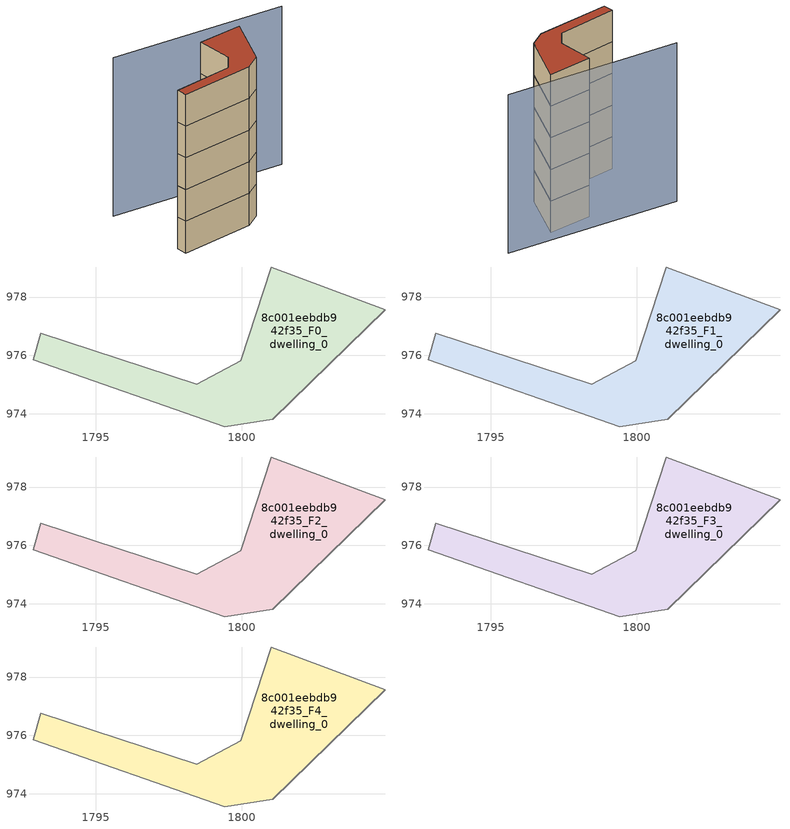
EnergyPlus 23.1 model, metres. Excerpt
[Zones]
8c001eebdb942f35_F0_dwelling_0
 floor ground (EU_floor_Construction): 1804.91,977.57 1801.06,973.8 1799.42,973.55 1792.84,975.84 1793.1,976.76 1798.45,975 1799.96,975.82 1801,979.02 z0
 wall adiabatic (EU_wall_Construction): 1793.1,976.76 1792.84,975.84 1799.42,973.55 1801.06,973.8 1804.91,977.57 1801,979.02 1799.96,975.82 1798.45,975 1793.1,976.76 z0:3
8c001eebdb942f35_F1_dwelling_0
 floor to 8c001eebdb942f35_F0_dwelling_0 (EU_floor_Construction): 1804.91,977.57 1801.06,973.8 1799.42,973.55 1792.84,975.84 1793.1,976.76 1798.45,975 1799.96,975.82 1801,979.02 z3
 wall adiabatic (EU_wall_Construction): 1793.1,976.76 1792.84,975.84 1799.42,973.55 1801.06,973.8 1804.91,977.57 1801,979.02 1799.96,975.82 1798.45,975 1793.1,976.76 z3:6
8c001eebdb942f35_F2_dwelling_0
 floor to 8c001eebdb942f35_F1_dwelling_0 (EU_floor_Construction): 1804.91,977.57 1801.06,973.8 1799.42,973.55 1792.84,975.84 1793.1,976.76 1798.45,975 1799.96,975.82 1801,979.02 z6
 wall adiabatic (EU_wall_Construction): 1793.1,976.76 1792.84,975.84 1799.42,973.55 1801.06,973.8 1804.91,977.57 1801,979.02 1799.96,975.82 1798.45,975 1793.1,976.76 z6:9
8c001eebdb942f35_F3_dwelling_0
 floor to 8c001eebdb942f35_F2_dwelling_0 (EU_floor_Construction): 1804.91,977.57 1801.06,973.8 1799.42,973.55 1792.84,975.84 1793.1,976.76 1798.45,975 1799.96,975.82 1801,979.02 z9
 wall adiabatic (EU_wall_Construction): 1793.1,976.76 1792.84,975.84 1799.42,973.55 1801.06,973.8 1804.91,977.57 1801,979.02 1799.96,975.82 1798.45,975 1793.1,976.76 z9:12
8c001eebdb942f35_F4_dwelling_0
 floor to 8c001eebdb942f35_F3_dwelling_0 (EU_floor_Construction): 1804.91,977.57 1801.06,973.8 1799.42,973.55 1792.84,975.84 1793.1,976.76 1798.45,975 1799.96,975.82 1801,979.02 z12
 wall adiabatic (EU_wall_Construction): 1793.1,976.76 1792.84,975.84 1799.42,973.55 1801.06,973.8 1804.91,977.57 1801,979.02 1799.96,975.82 1798.45,975 1793.1,976.76 z12:15
 roof outside (EU_roof_Construction): 1801.06,973.8 1804.91,977.57 1801,979.02 1799.96,975.82 1798.45,975 1793.1,976.76 1792.84,975.84 1799.42,973.55 z15
shading: 1809.51,976.14 1795.23,984 z0:15
[Building]
EU S2 Campaign: North Axis=0; Terrain=City; Solar Distribution=FullExterior
[Site:Location]
Bologna: Latitude=44.5; Longitude=11.25; Time Zone=1; Elevation=37
[SizingPeriod:WeatherFileDays]
AnnualSizingPeriod: Begin Month=1; Begin Day of Month=1; End Month=12; End Day of Month=31; Day of Week for Start Day=Monday; Use Weather File Daylight Saving Period=No; Use Weather File Rain and Snow Indicators=No
[MATERIAL]
EU_InternalMass_Material: Roughness=MediumRough; Thickness=0.1; Conductivity=1; Density=1800; Specific Heat=900; Thermal Absorptance=0.9; Solar Absorptance=0.7; Visible Absorptance=0.7
[MATERIAL:NOMASS] Roughness=MediumRough; Thermal Absorptance=0.9; Solar Absorptance=0.7; Visible Absorptance=0.7
Name | Thermal Resistance
EU_wall_NoMass | 0.905828
EU_roof_NoMass | 0.37593
EU_floor_NoMass | 0.67114
[CONSTRUCTION]
EU_wall_Construction: EU_wall_NoMass
EU_roof_Construction: EU_roof_NoMass
EU_floor_Construction: EU_floor_NoMass
EU_InternalMass_Construction: EU_InternalMass_Material
[ZONE] Type=1; Multiplier=1; Ceiling Height=autocalculate; Floor Area=autocalculate; Part of Total Floor Area=Yes
Name | Volume
8c001eebdb942f35_F0_dwelling_0 | 67.7937
8c001eebdb942f35_F1_dwelling_0; 8c001eebdb942f35_F2_dwelling_0; 8c001eebdb942f35_F3_dwelling_0; 8c001eebdb942f35_F4_dwelling_0 | 67.793
[INTERNALMASS] Construction=EU_InternalMass_Construction; Surface Area=22.5975
Name | Zone or ZoneList
8c001eebdb942f35_F0_dwelling_0_EU_InternalMass | 8c001eebdb942f35_F0_dwelling_0
8c001eebdb942f35_F1_dwelling_0_EU_InternalMass | 8c001eebdb942f35_F1_dwelling_0
8c001eebdb942f35_F2_dwelling_0_EU_InternalMass | 8c001eebdb942f35_F2_dwelling_0
8c001eebdb942f35_F3_dwelling_0_EU_InternalMass | 8c001eebdb942f35_F3_dwelling_0
8c001eebdb942f35_F4_dwelling_0_EU_InternalMass | 8c001eebdb942f35_F4_dwelling_0
[OTHEREQUIPMENT] Fuel Type=Electricity; Design Level Calculation Method=Watts/Area; Power per Zone Floor Area=1; Fraction Latent=0; Fraction Radiant=0; Fraction Lost=0; Carbon Dioxide Generation Rate=0; EndUse Subcategory=EU_Step8_InternalGains
Name | Zone or ZoneList or Space or SpaceList | Schedule
EU_Step8_InternalGain_8c001eebdb942f35_F0_dwelling_0_f000 | 8c001eebdb942f35_F0_dwelling_0 | EU_Step8_GainSchedule_8c001eebdb942f35_F0_dwelling_0_f000
EU_Step8_InternalGain_8c001eebdb942f35_F1_dwelling_0_f000 | 8c001eebdb942f35_F1_dwelling_0 | EU_Step8_GainSchedule_8c001eebdb942f35_F1_dwelling_0_f000
EU_Step8_InternalGain_8c001eebdb942f35_F2_dwelling_0_f000 | 8c001eebdb942f35_F2_dwelling_0 | EU_Step8_GainSchedule_8c001eebdb942f35_F2_dwelling_0_f000
EU_Step8_InternalGain_8c001eebdb942f35_F3_dwelling_0_f000 | 8c001eebdb942f35_F3_dwelling_0 | EU_Step8_GainSchedule_8c001eebdb942f35_F3_dwelling_0_f000
EU_Step8_InternalGain_8c001eebdb942f35_F4_dwelling_0_f000 | 8c001eebdb942f35_F4_dwelling_0 | EU_Step8_GainSchedule_8c001eebdb942f35_F4_dwelling_0_f000
[ZONEVENTILATION:DESIGNFLOWRATE] Schedule=EU_AlwaysOn; Design Flow Rate Calculation Method=AirChanges/Hour; Air Changes per Hour=0.73129; Ventilation Type=Natural; Fan Pressure Rise=0; Fan Total Efficiency=1; Constant Term Coefficient=1; Temperature Term Coefficient=0; Velocity Term Coefficient=0; Velocity Squared Term Coefficient=0; Minimum Indoor Temperature=-100; Maximum Indoor Temperature=100; Delta Temperature=-100; Minimum Outdoor Temperature=-100; Maximum Outdoor Temperature=100; Maximum Wind Speed=40
Name | Zone or ZoneList or Space or SpaceList
EU_ConstantAir_8c001eebdb942f35_F0_dwelling_0 | 8c001eebdb942f35_F0_dwelling_0
EU_ConstantAir_8c001eebdb942f35_F1_dwelling_0 | 8c001eebdb942f35_F1_dwelling_0
EU_ConstantAir_8c001eebdb942f35_F2_dwelling_0 | 8c001eebdb942f35_F2_dwelling_0
EU_ConstantAir_8c001eebdb942f35_F3_dwelling_0 | 8c001eebdb942f35_F3_dwelling_0
EU_ConstantAir_8c001eebdb942f35_F4_dwelling_0 | 8c001eebdb942f35_F4_dwelling_0
[HVACTEMPLATE:THERMOSTAT] Constant Heating Setpoint=20; Constant Cooling Setpoint=50
EU_HeatOnly_8c001eebdb942f35_F0_dwelling_0; EU_HeatOnly_8c001eebdb942f35_F1_dwelling_0; EU_HeatOnly_8c001eebdb942f35_F2_dwelling_0; EU_HeatOnly_8c001eebdb942f35_F3_dwelling_0; EU_HeatOnly_8c001eebdb942f35_F4_dwelling_0
[HVACTEMPLATE:ZONE:IDEALLOADSAIRSYSTEM] System Availability Schedule=EU_AlwaysOn; Maximum Heating Supply Air Temperature=50; Minimum Cooling Supply Air Temperature=13; Maximum Heating Supply Air Humidity Ratio=0.0156; Minimum Cooling Supply Air Humidity Ratio=0.0077; Heating Limit=NoLimit; Cooling Limit=NoLimit; Heating Availability Schedule=EU_AlwaysOn; Cooling Availability Schedule=EU_CoolingOff; Dehumidification Control Type=ConstantSensibleHeatRatio; Cooling Sensible Heat Ratio=0.7; Dehumidification Setpoint=60; Humidification Control Type=None; Humidification Setpoint=30; Outdoor Air Method=None; Outdoor Air Flow Rate per Person=0.00944; Outdoor Air Flow Rate per Zone Floor Area=0; Outdoor Air Flow Rate per Zone=0; Demand Controlled Ventilation Type=None; Outdoor Air Economizer Type=NoEconomizer; Heat Recovery Type=None; Sensible Heat Recovery Effectiveness=0.7; Latent Heat Recovery Effectiveness=0.65
Name | Template Thermostat
8c001eebdb942f35_F0_dwelling_0 | EU_HeatOnly_8c001eebdb942f35_F0_dwelling_0
8c001eebdb942f35_F1_dwelling_0 | EU_HeatOnly_8c001eebdb942f35_F1_dwelling_0
8c001eebdb942f35_F2_dwelling_0 | EU_HeatOnly_8c001eebdb942f35_F2_dwelling_0
8c001eebdb942f35_F3_dwelling_0 | EU_HeatOnly_8c001eebdb942f35_F3_dwelling_0
8c001eebdb942f35_F4_dwelling_0 | EU_HeatOnly_8c001eebdb942f35_F4_dwelling_0
[SIZING:ZONE] Zone Cooling Design Supply Air Temperature Input Method=SupplyAirTemperature; Zone Cooling Design Supply Air Temperature=13; Zone Heating Design Supply Air Temperature Input Method=SupplyAirTemperature; Zone Heating Design Supply Air Temperature=50; Zone Cooling Design Supply Air Humidity Ratio=0.008; Zone Heating Design Supply Air Humidity Ratio=0.008; Cooling Design Air Flow Method=DesignDay; Cooling Design Air Flow Rate=0; Cooling Minimum Air Flow per Zone Floor Area=0.000762; Cooling Minimum Air Flow=0; Cooling Minimum Air Flow Fraction=0.2; Heating Design Air Flow Method=DesignDay; Heating Design Air Flow Rate=0; Heating Maximum Air Flow per Zone Floor Area=0.002032; Heating Maximum Air Flow=0.141576; Heating Maximum Air Flow Fraction=0.3; Account for Dedicated Outdoor Air System=No; Dedicated Outdoor Air System Control Strategy=NeutralSupplyAir; Dedicated Outdoor Air Low Setpoint Temperature for Design=autosize; Dedicated Outdoor Air High Setpoint Temperature for Design=autosize; Zone Load Sizing Method=Sensible Load Only No Latent Load; Zone Latent Cooling Design Supply Air Humidity Ratio Input Method=HumidityRatioDifference; Zone Cooling Design Supply Air Humidity Ratio Difference=0.005; Zone Latent Heating Design Supply Air Humidity Ratio Input Method=HumidityRatioDifference; Zone Humidification Design Supply Air Humidity Ratio Difference=0.005
8c001eebdb942f35_F0_dwelling_0; 8c001eebdb942f35_F1_dwelling_0; 8c001eebdb942f35_F2_dwelling_0; 8c001eebdb942f35_F3_dwelling_0; 8c001eebdb942f35_F4_dwelling_0
[SCHEDULE:CONSTANT]
Name | Hourly Value
EU_AlwaysOn | 1
EU_CoolingOff | 0
[SCHEDULE:FILE] Column Number=1; Rows to Skip at Top=0; Number of Hours of Data=8760; Column Separator=Comma; Interpolate to Timestep=No; Minutes per Item=60; Adjust Schedule for Daylight Savings=Yes
Name | File
EU_Step8_GainSchedule_8c001eebdb942f35_F0_dwelling_0_f000 | ../../schedules/8c001eebdb942f35/8c001eebdb942f35_F0_dwelling_0_f000_gain.csv
EU_Step8_GainSchedule_8c001eebdb942f35_F1_dwelling_0_f000 | ../../schedules/8c001eebdb942f35/8c001eebdb942f35_F1_dwelling_0_f000_gain.csv
EU_Step8_GainSchedule_8c001eebdb942f35_F2_dwelling_0_f000 | ../../schedules/8c001eebdb942f35/8c001eebdb942f35_F2_dwelling_0_f000_gain.csv
EU_Step8_GainSchedule_8c001eebdb942f35_F3_dwelling_0_f000 | ../../schedules/8c001eebdb942f35/8c001eebdb942f35_F3_dwelling_0_f000_gain.csv
EU_Step8_GainSchedule_8c001eebdb942f35_F4_dwelling_0_f000 | ../../schedules/8c001eebdb942f35/8c001eebdb942f35_F4_dwelling_0_f000_gain.csv
